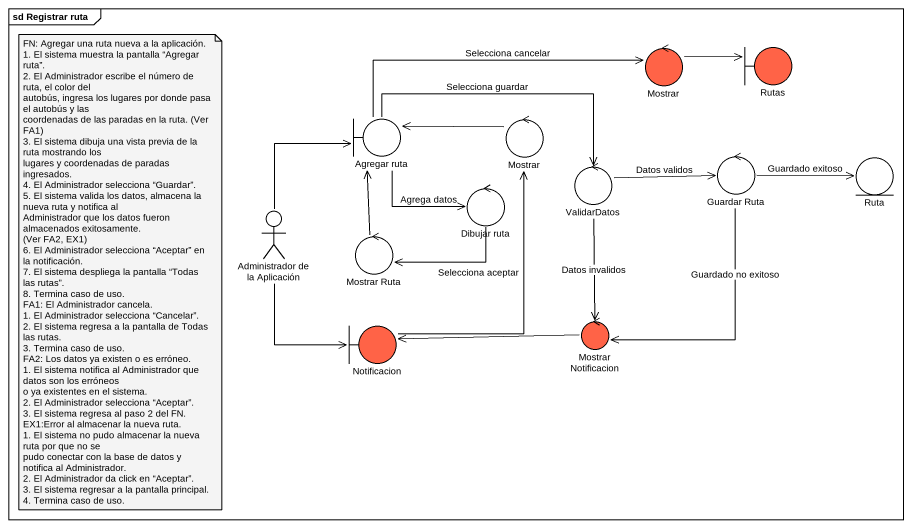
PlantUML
@startuml
mainframe sd Registrar ruta
control Mostrar #FF6347
boundary Rutas #FF6347
boundary "Agregar ruta" as Agregar_ruta
control "Mostrar" as Mostrar_2
control "Dibujar ruta" as Dibujar_ruta
control ValidarDatos
control "Guardar Ruta" as Guardar_Ruta
entity Ruta
actor "Administrador de la Aplicación" as Administrador_de_la
control "Mostrar Ruta" as Mostrar_Ruta
boundary Notificacion #FF6347
control "Mostrar Notificacion" as Mostrar_Notificacion #FF6347
Mostrar -right-> Rutas
Agregar_ruta -right-> Mostrar : Selecciona cancelar
Agregar_ruta --> Dibujar_ruta : Agrega datos
Agregar_ruta -right-> ValidarDatos : Selecciona guardar
Mostrar_2 -left-> Agregar_ruta
Dibujar_ruta -left-> Mostrar_Ruta
ValidarDatos -right-> Guardar_Ruta : Datos validos
ValidarDatos --> Mostrar_Notificacion : Datos invalidos
Guardar_Ruta -right-> Ruta : Guardado exitoso
Guardar_Ruta --> Mostrar_Notificacion : Guardado no exitoso
Administrador_de_la -up-> Agregar_ruta
Administrador_de_la --> Notificacion
Mostrar_Ruta -up-> Agregar_ruta
Notificacion -up-> Mostrar_2 : Selecciona aceptar
Mostrar_Notificacion -left-> Notificacion
note as N1
  FN: Agregar una ruta nueva a la aplicación.
  1. El sistema muestra la pantalla “Agregar ruta”.
  2. El Administrador escribe el número de ruta, el color del
  autobús, ingresa los lugares por donde pasa el autobús y las
  coordenadas de las paradas en la ruta. (Ver FA1)
  3. El sistema dibuja una vista previa de la ruta mostrando los
  lugares y coordenadas de paradas ingresados.
  4. El Administrador selecciona “Guardar”.
  5. El sistema valida los datos, almacena la nueva ruta y notifica al
  Administrador que los datos fueron almacenados exitosamente.
  (Ver FA2, EX1)
  6. El Administrador selecciona “Aceptar” en la notificación.
  7. El sistema despliega la pantalla “Todas las rutas”.
  8. Termina caso de uso.
  FA1: El Administrador cancela.
  1. El Administrador selecciona “Cancelar”.
  2. El sistema regresa a la pantalla de Todas las rutas.
  3. Termina caso de uso.
  FA2: Los datos ya existen o es erróneo.
  1. El sistema notifica al Administrador que datos son los erróneos
  o ya existentes en el sistema.
  2. El Administrador selecciona “Aceptar”.
  3. El sistema regresa al paso 2 del FN.
  EX1:Error al almacenar la nueva ruta.
  1. El sistema no pudo almacenar la nueva ruta por que no se
  pudo conectar con la base de datos y notifica al Administrador.
  2. El Administrador da click en “Aceptar”.
  3. El sistema regresar a la pantalla principal.
  4. Termina caso de uso.
end note
@enduml
